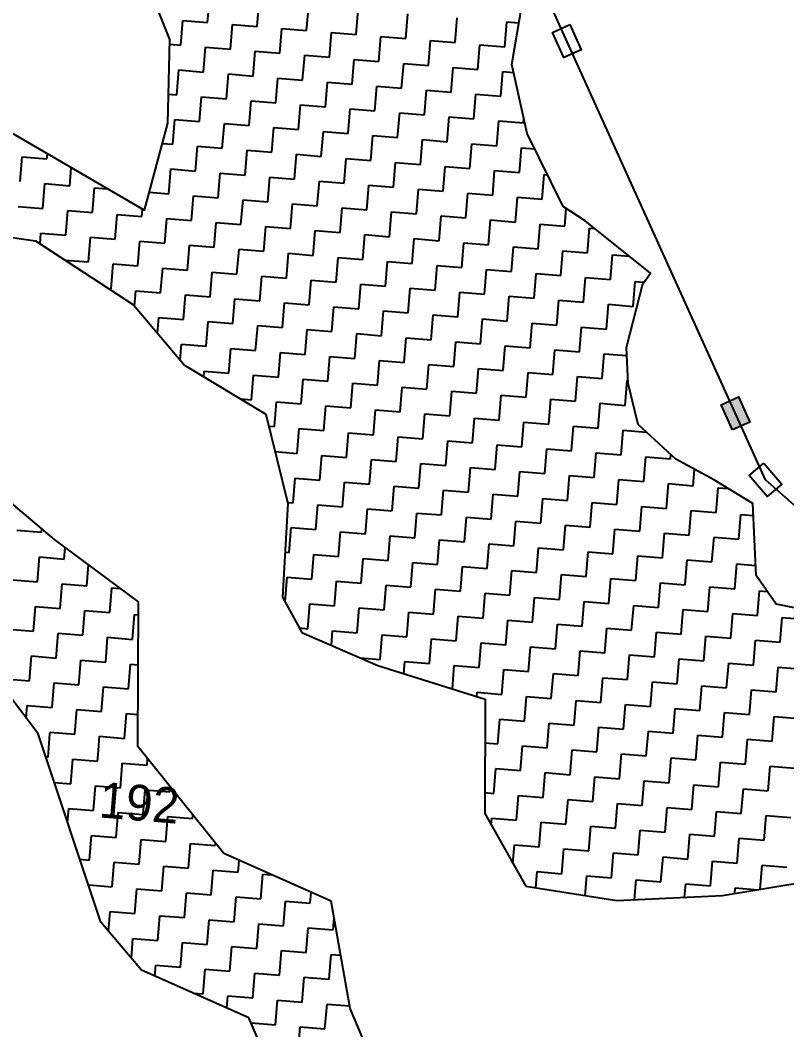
# Model space of a CAD drawing. Header units: metres. Extents: x 286589 to 288713, y 2001360 to 2004418.
# Drawn here: x 287466.2 to 287627.8, y 2003963.1 to 2004175.9 of the extents above; entities that cross this region are included whole.
import ezdxf
from ezdxf.enums import TextEntityAlignment as Align

# ---------------------------------------------------------------- set-up
doc = ezdxf.new("R2010")
doc.units = ezdxf.units.M
doc.header["$MEASUREMENT"] = 0
for name, color, linetype in [('POLY_HATCH', 12, 'Continuous'), ('POLY_PARCEL', 6, 'Continuous'), ('TEXT_PARCEL', 7, 'Continuous')]:
    doc.layers.add(name, color=color, linetype=linetype)
doc.styles.add('TEXT_MAP', font='')
doc.styles.get('TEXT_MAP').set_extended_font_data('Kruti Dev 050')

msp = doc.modelspace()

# ---------------------------------------------------------------- hatches: boundary and pattern name
msp.add_hatch(color=256).paths.add_polyline_path([(287617.6, 2004096.49), (287613.93, 2004094.83), (287616.34, 2004089.52), (287620.01, 2004091.18)])

# ---------------------------------------------------------------- linework, layer by layer
for points in [[(287582.08, 2004174.97), (287584.48, 2004169.66), (287580.81, 2004168), (287578.4, 2004173.31)], [(287616.34, 2004089.52), (287613.93, 2004094.83), (287617.6, 2004096.49), (287620.01, 2004091.18)], [(287622.95, 2004082.53), (287626.73, 2004078.09), (287623.67, 2004075.48), (287619.88, 2004079.91)]]:
    msp.add_lwpolyline(points, close=True)
at = {"layer": 'POLY_HATCH', "linetype": 'Continuous'}
for p, q in [((287505.73, 2004175.4), (287506.16, 2004180.62)), ((287516.17, 2004174.55), (287516.59, 2004179.77)), ((287526.6, 2004173.7), (287527.03, 2004178.92)), ((287537.04, 2004172.85), (287537.46, 2004178.07)), ((287547.47, 2004172), (287547.9, 2004177.22)), ((287557.91, 2004171.15), (287558.34, 2004176.36)), ((287500.09, 2004170.61), (287500.51, 2004175.83)), ((287500.51, 2004175.83), (287505.73, 2004175.4)), ((287510.52, 2004169.76), (287510.95, 2004174.97)), ((287510.95, 2004174.97), (287516.17, 2004174.55)), ((287520.96, 2004168.91), (287521.38, 2004174.12)), ((287521.38, 2004174.12), (287526.6, 2004173.7)), ((287568.35, 2004170.3), (287568.77, 2004175.51)), ((287568.77, 2004175.51), (287571.32, 2004175.31)), ((287531.4, 2004168.06), (287531.82, 2004173.27)), ((287531.82, 2004173.27), (287537.04, 2004172.85)), ((287541.83, 2004167.2), (287542.26, 2004172.42)), ((287542.26, 2004172.42), (287547.47, 2004172)), ((287497.7, 2004170.8), (287500.09, 2004170.61)), ((287504.88, 2004164.96), (287505.3, 2004170.18)), ((287505.3, 2004170.18), (287510.52, 2004169.76)), ((287552.27, 2004166.35), (287552.69, 2004171.57)), ((287552.69, 2004171.57), (287557.91, 2004171.15)), ((287562.7, 2004165.5), (287563.13, 2004170.72)), ((287563.13, 2004170.72), (287568.35, 2004170.3)), ((287515.32, 2004164.11), (287515.74, 2004169.33)), ((287515.74, 2004169.33), (287520.96, 2004168.91)), ((287525.75, 2004163.26), (287526.18, 2004168.48)), ((287526.18, 2004168.48), (287531.4, 2004168.06)), ((287536.19, 2004162.41), (287536.61, 2004167.63)), ((287536.61, 2004167.63), (287541.83, 2004167.2)), ((287499.24, 2004160.17), (287499.66, 2004165.39)), ((287499.66, 2004165.39), (287504.88, 2004164.96)), ((287546.62, 2004161.56), (287547.05, 2004166.78)), ((287547.05, 2004166.78), (287552.27, 2004166.35)), ((287557.06, 2004160.71), (287557.49, 2004165.93)), ((287557.49, 2004165.93), (287562.7, 2004165.5)), ((287509.67, 2004159.32), (287510.1, 2004164.54)), ((287510.1, 2004164.54), (287515.32, 2004164.11)), ((287520.11, 2004158.47), (287520.53, 2004163.69)), ((287520.53, 2004163.69), (287525.75, 2004163.26)), ((287567.5, 2004159.86), (287567.92, 2004165.08)), ((287567.92, 2004165.08), (287570.19, 2004164.89)), ((287530.54, 2004157.62), (287530.97, 2004162.84)), ((287530.97, 2004162.84), (287536.19, 2004162.41)), ((287540.98, 2004156.77), (287541.41, 2004161.99)), ((287541.41, 2004161.99), (287546.62, 2004161.56)), ((287551.42, 2004155.92), (287551.84, 2004161.14)), ((287551.84, 2004161.14), (287557.06, 2004160.71)), ((287497.43, 2004160.32), (287499.24, 2004160.17)), ((287504.03, 2004154.53), (287504.45, 2004159.75)), ((287504.45, 2004159.75), (287509.67, 2004159.32)), ((287514.46, 2004153.68), (287514.89, 2004158.89)), ((287514.89, 2004158.89), (287520.11, 2004158.47)), ((287561.85, 2004155.07), (287562.28, 2004160.29)), ((287562.28, 2004160.29), (287567.5, 2004159.86)), ((287524.9, 2004152.83), (287525.33, 2004158.04)), ((287525.33, 2004158.04), (287530.54, 2004157.62)), ((287535.34, 2004151.98), (287535.76, 2004157.19)), ((287535.76, 2004157.19), (287540.98, 2004156.77)), ((287498.39, 2004149.73), (287498.81, 2004154.95)), ((287498.81, 2004154.95), (287504.03, 2004154.53)), ((287545.77, 2004151.12), (287546.2, 2004156.34)), ((287546.2, 2004156.34), (287551.42, 2004155.92)), ((287556.21, 2004150.27), (287556.63, 2004155.49)), ((287556.63, 2004155.49), (287561.85, 2004155.07)), ((287566.65, 2004149.42), (287567.07, 2004154.64)), ((287567.07, 2004154.64), (287572.29, 2004154.22)), ((287572.29, 2004154.22), (287572.37, 2004155.16)), ((287508.82, 2004148.88), (287509.25, 2004154.1)), ((287509.25, 2004154.1), (287514.46, 2004153.68)), ((287519.26, 2004148.03), (287519.68, 2004153.25)), ((287519.68, 2004153.25), (287524.9, 2004152.83)), ((287529.69, 2004147.18), (287530.12, 2004152.4)), ((287530.12, 2004152.4), (287535.34, 2004151.98)), ((287540.13, 2004146.33), (287540.56, 2004151.55)), ((287540.56, 2004151.55), (287545.77, 2004151.12)), ((287550.57, 2004145.48), (287550.99, 2004150.7)), ((287550.99, 2004150.7), (287556.21, 2004150.27)), ((287496.13, 2004149.92), (287498.39, 2004149.73)), ((287503.18, 2004144.09), (287503.6, 2004149.31)), ((287503.6, 2004149.31), (287508.82, 2004148.88)), ((287513.61, 2004143.24), (287514.04, 2004148.46)), ((287514.04, 2004148.46), (287519.26, 2004148.03)), ((287561, 2004144.63), (287561.43, 2004149.85)), ((287561.43, 2004149.85), (287566.65, 2004149.42)), ((287571.44, 2004143.78), (287571.86, 2004149)), ((287571.86, 2004149), (287574.66, 2004148.77)), ((287466.23, 2004141.85), (287466.65, 2004147.07)), ((287466.65, 2004147.07), (287471.87, 2004146.64)), ((287471.87, 2004146.64), (287471.96, 2004147.71)), ((287524.05, 2004142.39), (287524.48, 2004147.61)), ((287524.48, 2004147.61), (287529.69, 2004147.18)), ((287534.49, 2004141.54), (287534.91, 2004146.76)), ((287534.91, 2004146.76), (287540.13, 2004146.33)), ((287476.66, 2004141), (287476.97, 2004144.79)), ((287497.53, 2004139.3), (287497.96, 2004144.52)), ((287497.96, 2004144.52), (287503.18, 2004144.09)), ((287544.92, 2004140.69), (287545.35, 2004145.91)), ((287545.35, 2004145.91), (287550.57, 2004145.48)), ((287555.36, 2004139.84), (287555.78, 2004145.06)), ((287555.78, 2004145.06), (287561, 2004144.63)), ((287565.8, 2004138.99), (287566.22, 2004144.21)), ((287566.22, 2004144.21), (287571.44, 2004143.78)), ((287507.97, 2004138.45), (287508.4, 2004143.67)), ((287508.4, 2004143.67), (287513.61, 2004143.24)), ((287518.41, 2004137.6), (287518.83, 2004142.82)), ((287518.83, 2004142.82), (287524.05, 2004142.39)), ((287528.84, 2004136.75), (287529.27, 2004141.96)), ((287529.27, 2004141.96), (287534.49, 2004141.54)), ((287576.23, 2004138.14), (287576.66, 2004143.35)), ((287576.66, 2004143.35), (287577.37, 2004143.3)), ((287471.02, 2004136.21), (287471.44, 2004141.43)), ((287471.44, 2004141.43), (287476.66, 2004141)), ((287481.45, 2004135.36), (287481.88, 2004140.57)), ((287481.88, 2004140.57), (287484.58, 2004140.35)), ((287539.28, 2004135.9), (287539.7, 2004141.11)), ((287539.7, 2004141.11), (287544.92, 2004140.69)), ((287549.72, 2004135.05), (287550.14, 2004140.26)), ((287550.14, 2004140.26), (287555.36, 2004139.84)), ((287493.35, 2004139.64), (287497.53, 2004139.3)), ((287502.33, 2004133.66), (287502.75, 2004138.87)), ((287502.75, 2004138.87), (287507.97, 2004138.45)), ((287512.76, 2004132.8), (287513.19, 2004138.02)), ((287513.19, 2004138.02), (287518.41, 2004137.6)), ((287560.15, 2004134.19), (287560.58, 2004139.41)), ((287560.58, 2004139.41), (287565.8, 2004138.99)), ((287570.59, 2004133.34), (287571.01, 2004138.56)), ((287571.01, 2004138.56), (287576.23, 2004138.14)), ((287465.8, 2004136.63), (287471.02, 2004136.21)), ((287475.81, 2004130.56), (287476.24, 2004135.78)), ((287476.24, 2004135.78), (287481.45, 2004135.36)), ((287491.89, 2004134.51), (287492.01, 2004136.02)), ((287523.2, 2004131.95), (287523.63, 2004137.17)), ((287523.63, 2004137.17), (287528.84, 2004136.75)), ((287533.64, 2004131.1), (287534.06, 2004136.32)), ((287534.06, 2004136.32), (287539.28, 2004135.9)), ((287544.07, 2004130.25), (287544.5, 2004135.47)), ((287544.5, 2004135.47), (287549.72, 2004135.05)), ((287581.02, 2004132.49), (287581.32, 2004136.17)), ((287486.25, 2004129.71), (287486.67, 2004134.93)), ((287486.67, 2004134.93), (287491.89, 2004134.51)), ((287496.68, 2004128.86), (287497.11, 2004134.08)), ((287497.11, 2004134.08), (287502.33, 2004133.66)), ((287554.51, 2004129.4), (287554.93, 2004134.62)), ((287554.93, 2004134.62), (287560.15, 2004134.19)), ((287564.94, 2004128.55), (287565.37, 2004133.77)), ((287565.37, 2004133.77), (287570.59, 2004133.34)), ((287507.12, 2004128.01), (287507.55, 2004133.23)), ((287507.55, 2004133.23), (287512.76, 2004132.8)), ((287517.56, 2004127.16), (287517.98, 2004132.38)), ((287517.98, 2004132.38), (287523.2, 2004131.95)), ((287527.99, 2004126.31), (287528.42, 2004131.53)), ((287528.42, 2004131.53), (287533.64, 2004131.1)), ((287575.38, 2004127.7), (287575.81, 2004132.92)), ((287575.81, 2004132.92), (287581.02, 2004132.49)), ((287585.82, 2004126.85), (287586.24, 2004132.07)), ((287586.24, 2004132.07), (287587.33, 2004131.98)), ((287470.41, 2004128.74), (287470.59, 2004130.99)), ((287470.59, 2004130.99), (287475.81, 2004130.56)), ((287480.6, 2004124.92), (287481.03, 2004130.14)), ((287481.03, 2004130.14), (287486.25, 2004129.71)), ((287491.04, 2004124.07), (287491.47, 2004129.29)), ((287491.47, 2004129.29), (287496.68, 2004128.86)), ((287538.43, 2004125.46), (287538.85, 2004130.68)), ((287538.85, 2004130.68), (287544.07, 2004130.25)), ((287548.86, 2004124.61), (287549.29, 2004129.83)), ((287549.29, 2004129.83), (287554.51, 2004129.4)), ((287501.48, 2004123.22), (287501.9, 2004128.44)), ((287501.9, 2004128.44), (287507.12, 2004128.01)), ((287511.91, 2004122.37), (287512.34, 2004127.59)), ((287512.34, 2004127.59), (287517.56, 2004127.16)), ((287559.3, 2004123.76), (287559.73, 2004128.98)), ((287559.73, 2004128.98), (287564.94, 2004128.55)), ((287569.74, 2004122.91), (287570.16, 2004128.13)), ((287570.16, 2004128.13), (287575.38, 2004127.7)), ((287580.17, 2004122.06), (287580.6, 2004127.28)), ((287580.6, 2004127.28), (287585.82, 2004126.85)), ((287475.64, 2004125.32), (287480.6, 2004124.92)), ((287522.35, 2004121.52), (287522.77, 2004126.74)), ((287522.77, 2004126.74), (287527.99, 2004126.31)), ((287532.79, 2004120.67), (287533.21, 2004125.89)), ((287533.21, 2004125.89), (287538.43, 2004125.46)), ((287543.22, 2004119.82), (287543.65, 2004125.03)), ((287543.65, 2004125.03), (287548.86, 2004124.61)), ((287590.61, 2004121.21), (287591.03, 2004126.42)), ((287591.03, 2004126.42), (287594.61, 2004126.13)), ((287485.4, 2004119.28), (287485.82, 2004124.5)), ((287485.82, 2004124.5), (287491.04, 2004124.07)), ((287495.83, 2004118.43), (287496.26, 2004123.64)), ((287496.26, 2004123.64), (287501.48, 2004123.22)), ((287506.27, 2004117.58), (287506.69, 2004122.79)), ((287506.69, 2004122.79), (287511.91, 2004122.37)), ((287553.66, 2004118.97), (287554.08, 2004124.18)), ((287554.08, 2004124.18), (287559.3, 2004123.76)), ((287564.09, 2004118.11), (287564.52, 2004123.33)), ((287564.52, 2004123.33), (287569.74, 2004122.91)), ((287516.71, 2004116.72), (287517.13, 2004121.94)), ((287517.13, 2004121.94), (287522.35, 2004121.52)), ((287527.14, 2004115.87), (287527.57, 2004121.09)), ((287527.57, 2004121.09), (287532.79, 2004120.67)), ((287574.53, 2004117.26), (287574.96, 2004122.48)), ((287574.96, 2004122.48), (287580.17, 2004122.06)), ((287584.97, 2004116.41), (287585.39, 2004121.63)), ((287585.39, 2004121.63), (287590.61, 2004121.21)), ((287595.4, 2004115.56), (287595.83, 2004120.78)), ((287595.83, 2004120.78), (287597.68, 2004120.63)), ((287484.82, 2004119.32), (287485.4, 2004119.28)), ((287490.35, 2004115.57), (287490.62, 2004118.85)), ((287490.62, 2004118.85), (287495.83, 2004118.43)), ((287537.58, 2004115.02), (287538, 2004120.24)), ((287538, 2004120.24), (287543.22, 2004119.82)), ((287548.01, 2004114.17), (287548.44, 2004119.39)), ((287548.44, 2004119.39), (287553.66, 2004118.97)), ((287558.45, 2004113.32), (287558.88, 2004118.54)), ((287558.88, 2004118.54), (287564.09, 2004118.11)), ((287500.63, 2004112.78), (287501.05, 2004118)), ((287501.05, 2004118), (287506.27, 2004117.58)), ((287511.06, 2004111.93), (287511.49, 2004117.15)), ((287511.49, 2004117.15), (287516.71, 2004116.72)), ((287521.5, 2004111.08), (287521.92, 2004116.3)), ((287521.92, 2004116.3), (287527.14, 2004115.87)), ((287568.89, 2004112.47), (287569.31, 2004117.69)), ((287569.31, 2004117.69), (287574.53, 2004117.26)), ((287579.32, 2004111.62), (287579.75, 2004116.84)), ((287579.75, 2004116.84), (287584.97, 2004116.41)), ((287531.93, 2004110.23), (287532.36, 2004115.45)), ((287532.36, 2004115.45), (287537.58, 2004115.02)), ((287542.37, 2004109.38), (287542.8, 2004114.6)), ((287542.8, 2004114.6), (287548.01, 2004114.17)), ((287589.76, 2004110.77), (287590.18, 2004115.99)), ((287590.18, 2004115.99), (287595.4, 2004115.56)), ((287495.14, 2004109.93), (287495.41, 2004113.21)), ((287495.41, 2004113.21), (287500.63, 2004112.78)), ((287505.42, 2004107.14), (287505.84, 2004112.36)), ((287505.84, 2004112.36), (287511.06, 2004111.93)), ((287552.81, 2004108.53), (287553.23, 2004113.75)), ((287553.23, 2004113.75), (287558.45, 2004113.32)), ((287563.24, 2004107.68), (287563.67, 2004112.9)), ((287563.67, 2004112.9), (287568.89, 2004112.47)), ((287573.68, 2004106.83), (287574.1, 2004112.05)), ((287574.1, 2004112.05), (287579.32, 2004111.62)), ((287515.85, 2004106.29), (287516.28, 2004111.51)), ((287516.28, 2004111.51), (287521.5, 2004111.08)), ((287526.29, 2004105.44), (287526.72, 2004110.66)), ((287526.72, 2004110.66), (287531.93, 2004110.23)), ((287584.12, 2004105.98), (287584.54, 2004111.2)), ((287584.54, 2004111.2), (287589.76, 2004110.77)), ((287536.73, 2004104.59), (287537.15, 2004109.81)), ((287537.15, 2004109.81), (287542.37, 2004109.38)), ((287547.16, 2004103.74), (287547.59, 2004108.95)), ((287547.59, 2004108.95), (287552.81, 2004108.53)), ((287557.6, 2004102.89), (287558.02, 2004108.1)), ((287558.02, 2004108.1), (287563.24, 2004107.68)), ((287499.93, 2004104.29), (287500.2, 2004107.56)), ((287500.2, 2004107.56), (287505.42, 2004107.14)), ((287510.21, 2004101.5), (287510.64, 2004106.71)), ((287510.64, 2004106.71), (287515.85, 2004106.29)), ((287520.65, 2004100.65), (287521.07, 2004105.86)), ((287521.07, 2004105.86), (287526.29, 2004105.44)), ((287568.04, 2004102.04), (287568.46, 2004107.25)), ((287568.46, 2004107.25), (287573.68, 2004106.83)), ((287578.47, 2004101.18), (287578.9, 2004106.4)), ((287578.9, 2004106.4), (287584.12, 2004105.98)), ((287531.08, 2004099.79), (287531.51, 2004105.01)), ((287531.51, 2004105.01), (287536.73, 2004104.59)), ((287541.52, 2004098.94), (287541.95, 2004104.16)), ((287541.95, 2004104.16), (287547.16, 2004103.74)), ((287588.91, 2004100.33), (287589.33, 2004105.55)), ((287589.33, 2004105.55), (287594.08, 2004105.17)), ((287504.9, 2004100.75), (287504.99, 2004101.92)), ((287504.99, 2004101.92), (287510.21, 2004101.5)), ((287551.96, 2004098.09), (287552.38, 2004103.31)), ((287552.38, 2004103.31), (287557.6, 2004102.89)), ((287562.39, 2004097.24), (287562.82, 2004102.46)), ((287562.82, 2004102.46), (287568.04, 2004102.04)), ((287572.83, 2004096.39), (287573.25, 2004101.61)), ((287573.25, 2004101.61), (287578.47, 2004101.18)), ((287515, 2004095.85), (287515.43, 2004101.07)), ((287515.43, 2004101.07), (287520.65, 2004100.65)), ((287525.44, 2004095), (287525.87, 2004100.22)), ((287525.87, 2004100.22), (287531.08, 2004099.79)), ((287535.88, 2004094.15), (287536.3, 2004099.37)), ((287536.3, 2004099.37), (287541.52, 2004098.94)), ((287583.26, 2004095.54), (287583.69, 2004100.76)), ((287583.69, 2004100.76), (287588.91, 2004100.33)), ((287593.7, 2004094.69), (287594.13, 2004099.91)), ((287594.13, 2004099.91), (287594.31, 2004099.89)), ((287546.31, 2004093.3), (287546.74, 2004098.52)), ((287546.74, 2004098.52), (287551.96, 2004098.09)), ((287556.75, 2004092.45), (287557.17, 2004097.67)), ((287557.17, 2004097.67), (287562.39, 2004097.24)), ((287512.67, 2004096.04), (287515, 2004095.85)), ((287519.8, 2004090.21), (287520.22, 2004095.43)), ((287520.22, 2004095.43), (287525.44, 2004095)), ((287567.19, 2004091.6), (287567.61, 2004096.82)), ((287567.61, 2004096.82), (287572.83, 2004096.39)), ((287577.62, 2004090.75), (287578.05, 2004095.97)), ((287578.05, 2004095.97), (287583.26, 2004095.54)), ((287588.06, 2004089.9), (287588.48, 2004095.12)), ((287588.48, 2004095.12), (287593.7, 2004094.69)), ((287530.23, 2004089.36), (287530.66, 2004094.58)), ((287530.66, 2004094.58), (287535.88, 2004094.15)), ((287540.67, 2004088.51), (287541.09, 2004093.73)), ((287541.09, 2004093.73), (287546.31, 2004093.3)), ((287551.11, 2004087.66), (287551.53, 2004092.88)), ((287551.53, 2004092.88), (287556.75, 2004092.45)), ((287561.54, 2004086.81), (287561.97, 2004092.02)), ((287561.97, 2004092.02), (287567.19, 2004091.6)), ((287571.98, 2004085.96), (287572.4, 2004091.17)), ((287572.4, 2004091.17), (287577.62, 2004090.75)), ((287518.61, 2004090.31), (287519.8, 2004090.21)), ((287524.59, 2004084.57), (287525.02, 2004089.78)), ((287525.02, 2004089.78), (287530.23, 2004089.36)), ((287535.03, 2004083.71), (287535.45, 2004088.93)), ((287535.45, 2004088.93), (287540.67, 2004088.51)), ((287582.41, 2004085.11), (287582.84, 2004090.32)), ((287582.84, 2004090.32), (287588.06, 2004089.9)), ((287592.85, 2004084.25), (287593.28, 2004089.47)), ((287593.28, 2004089.47), (287598.16, 2004089.07)), ((287545.46, 2004082.86), (287545.89, 2004088.08)), ((287545.89, 2004088.08), (287551.11, 2004087.66)), ((287555.9, 2004082.01), (287556.32, 2004087.23)), ((287556.32, 2004087.23), (287561.54, 2004086.81)), ((287519.93, 2004084.95), (287524.59, 2004084.57)), ((287566.33, 2004081.16), (287566.76, 2004086.38)), ((287566.76, 2004086.38), (287571.98, 2004085.96)), ((287576.77, 2004080.31), (287577.2, 2004085.53)), ((287577.2, 2004085.53), (287582.41, 2004085.11)), ((287587.21, 2004079.46), (287587.63, 2004084.68)), ((287587.63, 2004084.68), (287592.85, 2004084.25)), ((287529.38, 2004078.92), (287529.81, 2004084.14)), ((287529.81, 2004084.14), (287535.03, 2004083.71)), ((287539.82, 2004078.07), (287540.24, 2004083.29)), ((287540.24, 2004083.29), (287545.46, 2004082.86)), ((287550.25, 2004077.22), (287550.68, 2004082.44)), ((287550.68, 2004082.44), (287555.9, 2004082.01)), ((287597.64, 2004078.61), (287598.07, 2004083.83)), ((287598.07, 2004083.83), (287603.29, 2004083.4)), ((287603.29, 2004083.4), (287603.36, 2004084.3)), ((287560.69, 2004076.37), (287561.12, 2004081.59)), ((287561.12, 2004081.59), (287566.33, 2004081.16)), ((287571.13, 2004075.52), (287571.55, 2004080.74)), ((287571.55, 2004080.74), (287576.77, 2004080.31)), ((287608.08, 2004077.76), (287608.36, 2004081.19)), ((287523.74, 2004074.13), (287524.16, 2004079.35)), ((287524.16, 2004079.35), (287529.38, 2004078.92)), ((287534.18, 2004073.28), (287534.6, 2004078.5)), ((287534.6, 2004078.5), (287539.82, 2004078.07)), ((287581.56, 2004074.67), (287581.99, 2004079.89)), ((287581.99, 2004079.89), (287587.21, 2004079.46)), ((287592, 2004073.82), (287592.42, 2004079.04)), ((287592.42, 2004079.04), (287597.64, 2004078.61)), ((287602.44, 2004072.97), (287602.86, 2004078.19)), ((287602.86, 2004078.19), (287608.08, 2004077.76)), ((287544.61, 2004072.43), (287545.04, 2004077.65)), ((287545.04, 2004077.65), (287550.25, 2004077.22)), ((287555.05, 2004071.58), (287555.47, 2004076.8)), ((287555.47, 2004076.8), (287560.69, 2004076.37)), ((287565.48, 2004070.73), (287565.91, 2004075.94)), ((287565.91, 2004075.94), (287571.13, 2004075.52)), ((287612.87, 2004072.12), (287613.3, 2004077.33)), ((287613.3, 2004077.33), (287615.43, 2004077.16)), ((287522.56, 2004074.23), (287523.74, 2004074.13)), ((287528.53, 2004068.49), (287528.96, 2004073.7)), ((287528.96, 2004073.7), (287534.18, 2004073.28)), ((287575.92, 2004069.88), (287576.35, 2004075.09)), ((287576.35, 2004075.09), (287581.56, 2004074.67)), ((287586.36, 2004069.03), (287586.78, 2004074.24)), ((287586.78, 2004074.24), (287592, 2004073.82)), ((287538.97, 2004067.64), (287539.39, 2004072.85)), ((287539.39, 2004072.85), (287544.61, 2004072.43)), ((287549.4, 2004066.78), (287549.83, 2004072)), ((287549.83, 2004072), (287555.05, 2004071.58)), ((287596.79, 2004068.17), (287597.22, 2004073.39)), ((287597.22, 2004073.39), (287602.44, 2004072.97)), ((287607.23, 2004067.32), (287607.65, 2004072.54)), ((287607.65, 2004072.54), (287612.87, 2004072.12)), ((287617.66, 2004066.47), (287618.09, 2004071.69)), ((287618.09, 2004071.69), (287620.76, 2004071.47)), ((287559.84, 2004065.93), (287560.27, 2004071.15)), ((287560.27, 2004071.15), (287565.48, 2004070.73)), ((287570.28, 2004065.08), (287570.7, 2004070.3)), ((287570.7, 2004070.3), (287575.92, 2004069.88)), ((287580.71, 2004064.23), (287581.14, 2004069.45)), ((287581.14, 2004069.45), (287586.36, 2004069.03)), ((287465.49, 2004068.37), (287470.71, 2004067.95)), ((287470.71, 2004067.95), (287470.77, 2004068.68)), ((287522.89, 2004063.69), (287523.31, 2004068.91)), ((287523.31, 2004068.91), (287528.53, 2004068.49)), ((287533.32, 2004062.84), (287533.75, 2004068.06)), ((287533.75, 2004068.06), (287538.97, 2004067.64)), ((287591.15, 2004063.38), (287591.57, 2004068.6)), ((287591.57, 2004068.6), (287596.79, 2004068.17)), ((287601.59, 2004062.53), (287602.01, 2004067.75)), ((287602.01, 2004067.75), (287607.23, 2004067.32)), ((287543.76, 2004061.99), (287544.19, 2004067.21)), ((287544.19, 2004067.21), (287549.4, 2004066.78)), ((287554.2, 2004061.14), (287554.62, 2004066.36)), ((287554.62, 2004066.36), (287559.84, 2004065.93)), ((287564.63, 2004060.29), (287565.06, 2004065.51)), ((287565.06, 2004065.51), (287570.28, 2004065.08)), ((287612.02, 2004061.68), (287612.45, 2004066.9)), ((287612.45, 2004066.9), (287617.66, 2004066.47)), ((287475.5, 2004062.3), (287475.7, 2004064.74)), ((287522.03, 2004063.76), (287522.89, 2004063.69)), ((287527.68, 2004058.05), (287528.11, 2004063.27)), ((287528.11, 2004063.27), (287533.32, 2004062.84)), ((287575.07, 2004059.44), (287575.49, 2004064.66)), ((287575.49, 2004064.66), (287580.71, 2004064.23)), ((287585.51, 2004058.59), (287585.93, 2004063.81)), ((287585.93, 2004063.81), (287591.15, 2004063.38)), ((287469.86, 2004057.51), (287470.28, 2004062.73)), ((287470.28, 2004062.73), (287475.5, 2004062.3)), ((287480.29, 2004056.66), (287480.65, 2004061.06)), ((287538.12, 2004057.2), (287538.54, 2004062.42)), ((287538.54, 2004062.42), (287543.76, 2004061.99)), ((287548.55, 2004056.35), (287548.98, 2004061.57)), ((287548.98, 2004061.57), (287554.2, 2004061.14)), ((287595.94, 2004057.74), (287596.37, 2004062.96)), ((287596.37, 2004062.96), (287601.59, 2004062.53)), ((287606.38, 2004056.89), (287606.8, 2004062.11)), ((287606.8, 2004062.11), (287612.02, 2004061.68)), ((287616.81, 2004056.04), (287617.24, 2004061.26)), ((287617.24, 2004061.26), (287621.21, 2004060.93)), ((287558.99, 2004055.5), (287559.42, 2004060.72)), ((287559.42, 2004060.72), (287564.63, 2004060.29)), ((287569.43, 2004054.65), (287569.85, 2004059.87)), ((287569.85, 2004059.87), (287575.07, 2004059.44)), ((287579.86, 2004053.8), (287580.29, 2004059.01)), ((287580.29, 2004059.01), (287585.51, 2004058.59)), ((287464.64, 2004057.94), (287469.86, 2004057.51)), ((287474.65, 2004051.87), (287475.07, 2004057.09)), ((287475.07, 2004057.09), (287480.29, 2004056.66)), ((287522.04, 2004053.26), (287522.46, 2004058.48)), ((287522.46, 2004058.48), (287527.68, 2004058.05)), ((287532.47, 2004052.41), (287532.9, 2004057.62)), ((287532.9, 2004057.62), (287538.12, 2004057.2)), ((287542.91, 2004051.56), (287543.34, 2004056.77)), ((287543.34, 2004056.77), (287548.55, 2004056.35)), ((287590.3, 2004052.95), (287590.72, 2004058.16)), ((287590.72, 2004058.16), (287595.94, 2004057.74)), ((287600.73, 2004052.1), (287601.16, 2004057.31)), ((287601.16, 2004057.31), (287606.38, 2004056.89)), ((287485.09, 2004051.02), (287485.51, 2004056.23)), ((287485.51, 2004056.23), (287487.33, 2004056.09)), ((287553.35, 2004050.71), (287553.77, 2004055.92)), ((287553.77, 2004055.92), (287558.99, 2004055.5)), ((287563.78, 2004049.85), (287564.21, 2004055.07)), ((287564.21, 2004055.07), (287569.43, 2004054.65)), ((287611.17, 2004051.24), (287611.6, 2004056.46)), ((287611.6, 2004056.46), (287616.81, 2004056.04)), ((287621.61, 2004050.39), (287622.03, 2004055.61)), ((287622.03, 2004055.61), (287623.66, 2004055.48)), ((287522.02, 2004053.26), (287522.04, 2004053.26)), ((287526.83, 2004047.61), (287527.26, 2004052.83)), ((287527.26, 2004052.83), (287532.47, 2004052.41)), ((287574.22, 2004049), (287574.64, 2004054.22)), ((287574.64, 2004054.22), (287579.86, 2004053.8)), ((287584.65, 2004048.15), (287585.08, 2004053.37)), ((287585.08, 2004053.37), (287590.3, 2004052.95)), ((287595.09, 2004047.3), (287595.52, 2004052.52)), ((287595.52, 2004052.52), (287600.73, 2004052.1)), ((287469.01, 2004047.07), (287469.43, 2004052.29)), ((287469.43, 2004052.29), (287474.65, 2004051.87)), ((287479.44, 2004046.22), (287479.87, 2004051.44)), ((287479.87, 2004051.44), (287485.09, 2004051.02)), ((287489.88, 2004045.37), (287490.3, 2004050.59)), ((287490.3, 2004050.59), (287491.14, 2004050.52)), ((287537.27, 2004046.76), (287537.69, 2004051.98)), ((287537.69, 2004051.98), (287542.91, 2004051.56)), ((287547.7, 2004045.91), (287548.13, 2004051.13)), ((287548.13, 2004051.13), (287553.35, 2004050.71)), ((287605.53, 2004046.45), (287605.95, 2004051.67)), ((287605.95, 2004051.67), (287611.17, 2004051.24)), ((287615.96, 2004045.6), (287616.39, 2004050.82)), ((287616.39, 2004050.82), (287621.61, 2004050.39)), ((287558.14, 2004045.06), (287558.56, 2004050.28)), ((287558.56, 2004050.28), (287563.78, 2004049.85)), ((287568.58, 2004044.21), (287569, 2004049.43)), ((287569, 2004049.43), (287574.22, 2004049)), ((287579.01, 2004043.36), (287579.44, 2004048.58)), ((287579.44, 2004048.58), (287584.65, 2004048.15)), ((287626.4, 2004044.75), (287626.82, 2004049.97)), ((287626.82, 2004049.97), (287632.04, 2004049.54)), ((287463.79, 2004047.5), (287469.01, 2004047.07)), ((287473.8, 2004041.43), (287474.22, 2004046.65)), ((287474.22, 2004046.65), (287479.44, 2004046.22)), ((287525.08, 2004047.76), (287526.83, 2004047.61)), ((287531.8, 2004044.11), (287532.05, 2004047.19)), ((287532.05, 2004047.19), (287537.27, 2004046.76)), ((287542.06, 2004041.12), (287542.48, 2004046.34)), ((287542.48, 2004046.34), (287547.7, 2004045.91)), ((287589.45, 2004042.51), (287589.87, 2004047.73)), ((287589.87, 2004047.73), (287595.09, 2004047.3)), ((287599.88, 2004041.66), (287600.31, 2004046.88)), ((287600.31, 2004046.88), (287605.53, 2004046.45)), ((287484.24, 2004040.58), (287484.66, 2004045.8)), ((287484.66, 2004045.8), (287489.88, 2004045.37)), ((287552.5, 2004040.27), (287552.92, 2004045.49)), ((287552.92, 2004045.49), (287558.14, 2004045.06)), ((287562.93, 2004039.42), (287563.36, 2004044.64)), ((287563.36, 2004044.64), (287568.58, 2004044.21)), ((287610.32, 2004040.81), (287610.75, 2004046.03)), ((287610.75, 2004046.03), (287615.96, 2004045.6)), ((287620.76, 2004039.96), (287621.18, 2004045.18)), ((287621.18, 2004045.18), (287626.4, 2004044.75)), ((287468.16, 2004036.64), (287468.58, 2004041.86)), ((287468.58, 2004041.86), (287473.8, 2004041.43)), ((287573.37, 2004038.57), (287573.79, 2004043.79)), ((287573.79, 2004043.79), (287579.01, 2004043.36)), ((287583.8, 2004037.72), (287584.23, 2004042.93)), ((287584.23, 2004042.93), (287589.45, 2004042.51)), ((287594.24, 2004036.87), (287594.67, 2004042.08)), ((287594.67, 2004042.08), (287599.88, 2004041.66)), ((287478.59, 2004035.79), (287479.02, 2004041.01)), ((287479.02, 2004041.01), (287484.24, 2004040.58)), ((287489.03, 2004034.94), (287489.45, 2004040.15)), ((287489.45, 2004040.15), (287491.09, 2004040.02)), ((287537.86, 2004041.46), (287542.06, 2004041.12)), ((287547.07, 2004038.13), (287547.28, 2004040.69)), ((287547.28, 2004040.69), (287552.5, 2004040.27)), ((287557.31, 2004034.94), (287557.71, 2004039.84)), ((287557.71, 2004039.84), (287562.93, 2004039.42)), ((287604.68, 2004036.02), (287605.1, 2004041.23)), ((287605.1, 2004041.23), (287610.32, 2004040.81)), ((287615.11, 2004035.16), (287615.54, 2004040.38)), ((287615.54, 2004040.38), (287620.76, 2004039.96)), ((287567.72, 2004033.77), (287568.15, 2004038.99)), ((287568.15, 2004038.99), (287573.37, 2004038.57)), ((287578.16, 2004032.92), (287578.59, 2004038.14)), ((287578.59, 2004038.14), (287583.8, 2004037.72)), ((287625.55, 2004034.31), (287625.97, 2004039.53)), ((287625.97, 2004039.53), (287631.19, 2004039.11)), ((287462.94, 2004037.06), (287468.16, 2004036.64)), ((287472.95, 2004030.99), (287473.37, 2004036.21)), ((287473.37, 2004036.21), (287478.59, 2004035.79)), ((287588.6, 2004032.07), (287589.02, 2004037.29)), ((287589.02, 2004037.29), (287594.24, 2004036.87)), ((287599.03, 2004031.22), (287599.46, 2004036.44)), ((287599.46, 2004036.44), (287604.68, 2004036.02)), ((287609.47, 2004030.37), (287609.89, 2004035.59)), ((287609.89, 2004035.59), (287615.11, 2004035.16)), ((287483.38, 2004030.14), (287483.81, 2004035.36)), ((287483.81, 2004035.36), (287489.03, 2004034.94)), ((287562.44, 2004033.34), (287562.51, 2004034.2)), ((287562.51, 2004034.2), (287567.72, 2004033.77)), ((287572.52, 2004028.13), (287572.94, 2004033.35)), ((287572.94, 2004033.35), (287578.16, 2004032.92)), ((287619.91, 2004029.52), (287620.33, 2004034.74)), ((287620.33, 2004034.74), (287625.55, 2004034.31)), ((287467.51, 2004028.78), (287467.73, 2004031.42)), ((287467.73, 2004031.42), (287472.95, 2004030.99)), ((287582.95, 2004027.28), (287583.38, 2004032.5)), ((287583.38, 2004032.5), (287588.6, 2004032.07)), ((287593.39, 2004026.43), (287593.82, 2004031.65)), ((287593.82, 2004031.65), (287599.03, 2004031.22)), ((287477.74, 2004025.35), (287478.17, 2004030.57)), ((287478.17, 2004030.57), (287483.38, 2004030.14)), ((287488.18, 2004024.5), (287488.6, 2004029.72)), ((287488.6, 2004029.72), (287491.04, 2004029.52)), ((287603.83, 2004025.58), (287604.25, 2004030.8)), ((287604.25, 2004030.8), (287609.47, 2004030.37)), ((287614.26, 2004024.73), (287614.69, 2004029.95)), ((287614.69, 2004029.95), (287619.91, 2004029.52)), ((287624.7, 2004023.88), (287625.12, 2004029.1)), ((287625.12, 2004029.1), (287630.34, 2004028.67)), ((287566.87, 2004023.34), (287567.3, 2004028.56)), ((287567.3, 2004028.56), (287572.52, 2004028.13)), ((287577.31, 2004022.49), (287577.74, 2004027.71)), ((287577.74, 2004027.71), (287582.95, 2004027.28)), ((287472.1, 2004020.56), (287472.5, 2004025.44)), ((287472.5, 2004025.44), (287472.52, 2004025.78)), ((287472.52, 2004025.78), (287477.74, 2004025.35)), ((287482.64, 2004021.02), (287482.96, 2004024.93)), ((287482.96, 2004024.93), (287488.18, 2004024.5)), ((287587.75, 2004021.64), (287588.17, 2004026.86)), ((287588.17, 2004026.86), (287593.39, 2004026.43)), ((287598.18, 2004020.79), (287598.61, 2004026)), ((287598.61, 2004026), (287603.83, 2004025.58)), ((287608.62, 2004019.94), (287609.04, 2004025.15)), ((287609.04, 2004025.15), (287614.26, 2004024.73)), ((287564.16, 2004023.56), (287566.87, 2004023.34)), ((287571.67, 2004017.7), (287572.09, 2004022.91)), ((287572.09, 2004022.91), (287577.31, 2004022.49)), ((287619.05, 2004019.09), (287619.48, 2004024.3)), ((287619.48, 2004024.3), (287624.7, 2004023.88)), ((287471.65, 2004020.59), (287472.1, 2004020.56)), ((287482.53, 2004019.71), (287482.64, 2004021.02)), ((287582.1, 2004016.84), (287582.53, 2004022.06)), ((287582.53, 2004022.06), (287587.75, 2004021.64)), ((287592.54, 2004015.99), (287592.96, 2004021.21)), ((287592.96, 2004021.21), (287598.18, 2004020.79)), ((287476.89, 2004014.92), (287477.32, 2004020.13)), ((287477.32, 2004020.13), (287482.53, 2004019.71)), ((287487.33, 2004014.06), (287487.71, 2004018.81)), ((287487.71, 2004018.81), (287487.75, 2004019.28)), ((287487.75, 2004019.28), (287492.97, 2004018.86)), ((287492.97, 2004018.86), (287493.08, 2004020.2)), ((287602.98, 2004015.14), (287603.4, 2004020.36)), ((287603.4, 2004020.36), (287608.62, 2004019.94)), ((287613.41, 2004014.29), (287613.84, 2004019.51)), ((287613.84, 2004019.51), (287619.05, 2004019.09)), ((287623.85, 2004013.44), (287624.27, 2004018.66)), ((287624.27, 2004018.66), (287629.49, 2004018.23)), ((287566.02, 2004012.9), (287566.45, 2004018.12)), ((287566.45, 2004018.12), (287571.67, 2004017.7)), ((287576.46, 2004012.05), (287576.88, 2004017.27)), ((287576.88, 2004017.27), (287582.1, 2004016.84)), ((287586.9, 2004011.2), (287587.32, 2004016.42)), ((287587.32, 2004016.42), (287592.54, 2004015.99)), ((287473.44, 2004015.2), (287476.89, 2004014.92)), ((287481.68, 2004009.27), (287482.11, 2004014.49)), ((287482.11, 2004014.49), (287487.33, 2004014.06)), ((287497.76, 2004013.21), (287497.85, 2004014.25)), ((287597.33, 2004010.35), (287597.76, 2004015.57)), ((287597.76, 2004015.57), (287602.98, 2004015.14)), ((287607.77, 2004009.5), (287608.19, 2004014.72)), ((287608.19, 2004014.72), (287613.41, 2004014.29)), ((287492.12, 2004008.42), (287492.54, 2004013.64)), ((287492.54, 2004013.64), (287497.76, 2004013.21)), ((287564.13, 2004013.06), (287566.02, 2004012.9)), ((287570.82, 2004007.26), (287571.24, 2004012.48)), ((287571.24, 2004012.48), (287576.46, 2004012.05)), ((287618.2, 2004008.65), (287618.63, 2004013.87)), ((287618.63, 2004013.87), (287623.85, 2004013.44)), ((287581.25, 2004006.41), (287581.68, 2004011.63)), ((287581.68, 2004011.63), (287586.9, 2004011.2)), ((287591.69, 2004005.56), (287592.11, 2004010.78)), ((287592.11, 2004010.78), (287597.33, 2004010.35)), ((287602.12, 2004004.71), (287602.55, 2004009.93)), ((287602.55, 2004009.93), (287607.77, 2004009.5)), ((287476.23, 2004006.79), (287476.46, 2004009.7)), ((287476.46, 2004009.7), (287481.68, 2004009.27)), ((287486.48, 2004003.63), (287486.9, 2004008.85)), ((287486.9, 2004008.85), (287492.12, 2004008.42)), ((287496.91, 2004002.78), (287497.34, 2004008)), ((287497.34, 2004008), (287502.56, 2004007.57)), ((287502.56, 2004007.57), (287502.62, 2004008.3)), ((287612.56, 2004003.86), (287612.99, 2004009.07)), ((287612.99, 2004009.07), (287618.2, 2004008.65)), ((287623, 2004003.01), (287623.42, 2004008.22)), ((287623.42, 2004008.22), (287628.64, 2004007.8)), ((287565.48, 2004006.27), (287565.6, 2004007.68)), ((287565.6, 2004007.68), (287570.82, 2004007.26)), ((287575.61, 2004001.62), (287576.03, 2004006.83)), ((287576.03, 2004006.83), (287581.25, 2004006.41)), ((287586.04, 2004000.76), (287586.47, 2004005.98)), ((287586.47, 2004005.98), (287591.69, 2004005.56)), ((287480.83, 2003998.84), (287481.26, 2004004.05)), ((287481.26, 2004004.05), (287486.48, 2004003.63)), ((287596.48, 2003999.91), (287596.91, 2004005.13)), ((287596.91, 2004005.13), (287602.12, 2004004.71)), ((287606.92, 2003999.06), (287607.34, 2004004.28)), ((287607.34, 2004004.28), (287612.56, 2004003.86)), ((287491.27, 2003997.98), (287491.69, 2004003.2)), ((287491.69, 2004003.2), (287496.91, 2004002.78)), ((287501.7, 2003997.13), (287502.13, 2004002.35)), ((287502.13, 2004002.35), (287507.35, 2004001.93)), ((287507.35, 2004001.93), (287507.38, 2004002.36)), ((287570.07, 2003998.15), (287570.39, 2004002.04)), ((287570.39, 2004002.04), (287575.61, 2004001.62)), ((287617.35, 2003998.21), (287617.78, 2004003.43)), ((287617.78, 2004003.43), (287623, 2004003.01)), ((287580.4, 2003995.97), (287580.83, 2004001.19)), ((287580.83, 2004001.19), (287586.04, 2004000.76)), ((287590.84, 2003995.12), (287591.26, 2004000.34)), ((287591.26, 2004000.34), (287596.48, 2003999.91)), ((287601.27, 2003994.27), (287601.7, 2003999.49)), ((287601.7, 2003999.49), (287606.92, 2003999.06)), ((287478.81, 2003999), (287480.83, 2003998.84)), ((287485.63, 2003993.19), (287486.05, 2003998.41)), ((287486.05, 2003998.41), (287491.27, 2003997.98)), ((287496.06, 2003992.34), (287496.49, 2003997.56)), ((287496.49, 2003997.56), (287501.7, 2003997.13)), ((287512.14, 2003996.28), (287512.34, 2003998.77)), ((287611.71, 2003993.42), (287612.14, 2003998.64)), ((287612.14, 2003998.64), (287617.35, 2003998.21)), ((287622.15, 2003992.67), (287622.57, 2003997.79)), ((287622.57, 2003997.79), (287627.79, 2003997.36)), ((287506.5, 2003991.49), (287506.92, 2003996.71)), ((287506.92, 2003996.71), (287512.14, 2003996.28)), ((287516.93, 2003990.64), (287517.36, 2003995.86)), ((287517.36, 2003995.86), (287519.24, 2003995.71)), ((287574.91, 2003993), (287575.18, 2003996.4)), ((287575.18, 2003996.4), (287580.4, 2003995.97)), ((287585.28, 2003991.39), (287585.62, 2003995.55)), ((287585.62, 2003995.55), (287590.84, 2003995.12)), ((287480.6, 2003993.6), (287485.63, 2003993.19)), ((287595.72, 2003990.52), (287596.06, 2003994.7)), ((287596.06, 2003994.7), (287601.27, 2003994.27)), ((287606.26, 2003991), (287606.49, 2003993.85)), ((287606.49, 2003993.85), (287611.71, 2003993.42)), ((287616.83, 2003991.79), (287616.93, 2003992.99)), ((287616.93, 2003992.99), (287621.74, 2003992.6)), ((287490.42, 2003987.55), (287490.84, 2003992.77)), ((287490.84, 2003992.77), (287496.06, 2003992.34)), ((287500.85, 2003986.7), (287501.28, 2003991.92)), ((287501.28, 2003991.92), (287506.5, 2003991.49)), ((287511.29, 2003985.85), (287511.72, 2003991.07)), ((287511.72, 2003991.07), (287516.93, 2003990.64)), ((287527.37, 2003989.79), (287527.55, 2003992.01)), ((287521.73, 2003985), (287522.15, 2003990.21)), ((287522.15, 2003990.21), (287527.37, 2003989.79)), ((287484.86, 2003983.78), (287485.2, 2003987.97)), ((287485.2, 2003987.97), (287490.42, 2003987.55)), ((287495.21, 2003981.91), (287495.64, 2003987.12)), ((287495.64, 2003987.12), (287500.85, 2003986.7)), ((287532.16, 2003984.15), (287532.37, 2003986.68)), ((287505.65, 2003981.05), (287506.07, 2003986.27)), ((287506.07, 2003986.27), (287511.29, 2003985.85)), ((287516.08, 2003980.2), (287516.51, 2003985.42)), ((287516.51, 2003985.42), (287521.73, 2003985)), ((287526.52, 2003979.35), (287526.94, 2003984.57)), ((287526.94, 2003984.57), (287532.16, 2003984.15)), ((287489.65, 2003978.14), (287489.99, 2003982.33)), ((287489.99, 2003982.33), (287495.21, 2003981.91)), ((287500, 2003976.26), (287500.43, 2003981.48)), ((287500.43, 2003981.48), (287505.65, 2003981.05)), ((287510.44, 2003975.41), (287510.86, 2003980.63)), ((287510.86, 2003980.63), (287516.08, 2003980.2)), ((287520.88, 2003974.56), (287521.3, 2003979.78)), ((287521.3, 2003979.78), (287526.52, 2003979.35)), ((287531.31, 2003973.71), (287531.74, 2003978.93)), ((287531.74, 2003978.93), (287533.78, 2003978.76)), ((287494.6, 2003974.39), (287494.79, 2003976.69)), ((287494.79, 2003976.69), (287500, 2003976.26)), ((287504.8, 2003970.62), (287505.22, 2003975.84)), ((287505.22, 2003975.84), (287510.44, 2003975.41)), ((287515.23, 2003969.77), (287515.66, 2003974.99)), ((287515.66, 2003974.99), (287520.88, 2003974.56)), ((287525.67, 2003968.92), (287526.09, 2003974.14)), ((287526.09, 2003974.14), (287531.31, 2003973.71)), ((287502.71, 2003970.79), (287504.8, 2003970.62)), ((287509.81, 2003967.64), (287510.01, 2003970.19)), ((287510.01, 2003970.19), (287515.23, 2003969.77)), ((287520.03, 2003964.12), (287520.45, 2003969.34)), ((287520.45, 2003969.34), (287525.67, 2003968.92)), ((287530.46, 2003963.27), (287530.89, 2003968.49)), ((287530.89, 2003968.49), (287535.68, 2003968.1)), ((287514.87, 2003964.54), (287520.03, 2003964.12)), ((287524.82, 2003958.48), (287525.24, 2003963.7)), ((287525.24, 2003963.7), (287530.46, 2003963.27))]:
    msp.add_line(p, q, dxfattribs=at)
at = {"layer": 'POLY_HATCH'}
for p, q in [((287438.57, 2004133.79), (287469.43, 2004129.39)), ((287469.43, 2004129.39), (287490.08, 2004115.89)), ((287490.08, 2004115.89), (287500.87, 2004103.19)), ((287500.87, 2004103.19), (287518, 2004092.81)), ((287518, 2004092.81), (287522.61, 2004074)), ((287473.45, 2004066.41), (287458.09, 2004079.39)), ((287522.61, 2004074), (287521.48, 2004054.24)), ((287491.15, 2004053.25), (287473.45, 2004066.41)), ((287491.01, 2004022.78), (287491.15, 2004053.25)), ((287521.48, 2004054.24), (287525.6, 2004046.81)), ((287470.03, 2004025.48), (287450.96, 2004050.48)), ((287525.6, 2004046.81), (287541.59, 2004039.84)), ((287541.59, 2004039.84), (287564.19, 2004032.79)), ((287564.19, 2004032.79), (287564.12, 2004008.69)), ((287483.21, 2003985.72), (287470.03, 2004025.48)), ((287509.11, 2004000.2), (287491.01, 2004022.78)), ((287564.12, 2004008.69), (287572.8, 2003993.33)), ((287531.75, 2003990.15), (287509.11, 2004000.2)), ((287572.8, 2003993.33), (287591.95, 2003990.35)), ((287614.26, 2003991.37), (287635.35, 2003994.85)), ((287591.95, 2003990.35), (287614.26, 2003991.37)), ((287535.77, 2003967.55), (287531.75, 2003990.15)), ((287491.78, 2003975.64), (287483.21, 2003985.72)), ((287514.42, 2003965.59), (287491.78, 2003975.64)), ((287545.62, 2003944.47), (287535.77, 2003967.55)), ((287522.31, 2003947.36), (287514.42, 2003965.59))]:
    msp.add_line(p, q, dxfattribs=at)
for points in [[(287580.69, 2004136.58), (287573.08, 2004151.97), (287569.83, 2004166.51), (287574.59, 2004194.68)], [(287491.99, 2004186.09), (287497.72, 2004171.84), (287497.27, 2004154.15), (287492.33, 2004135.84), (287436.36, 2004168.47), (287427.85, 2004160.79), (287423.36, 2004141.95), (287421.95, 2004130.74), (287425.79, 2004112.03), (287433, 2004097.66), (287438.58, 2004075.54), (287408.68, 2004049.68), (287399.88, 2004035.86), (287401.9, 2004024.37), (287403.07, 2004008.51), (287402.52, 2003995.76), (287402.51, 2003977.54), (287421.47, 2003974.87), (287427.96, 2003969.91), (287430.15, 2003954.47)], [(287641.83, 2004049.58), (287625.54, 2004052.8), (287621.3, 2004058.82), (287620.65, 2004074), (287612.54, 2004078.92), (287604.38, 2004083.36), (287596.46, 2004090.63), (287594.33, 2004099.31), (287594.01, 2004106.9), (287597.47, 2004120.33), (287599.07, 2004122.56), (287585.3, 2004133.61), (287580.69, 2004136.58)]]:
    msp.add_lwpolyline(points, dxfattribs=at)
at = {"layer": 'POLY_PARCEL'}
for p, q in [((287623.31, 2004079), (287526.78, 2004292.22)), ((287803, 2003919.95), (287623.31, 2004079))]:
    msp.add_line(p, q, dxfattribs=at)

# ---------------------------------------------------------------- texts
at = {"layer": 'TEXT_PARCEL', "style": 'TEXT_MAP'}
msp.add_text('192', height=7.539, rotation=355.34, dxfattribs=at).set_placement((287491.03, 2004007.17), align=Align.CENTER)

doc.saveas('drawing.dxf')
